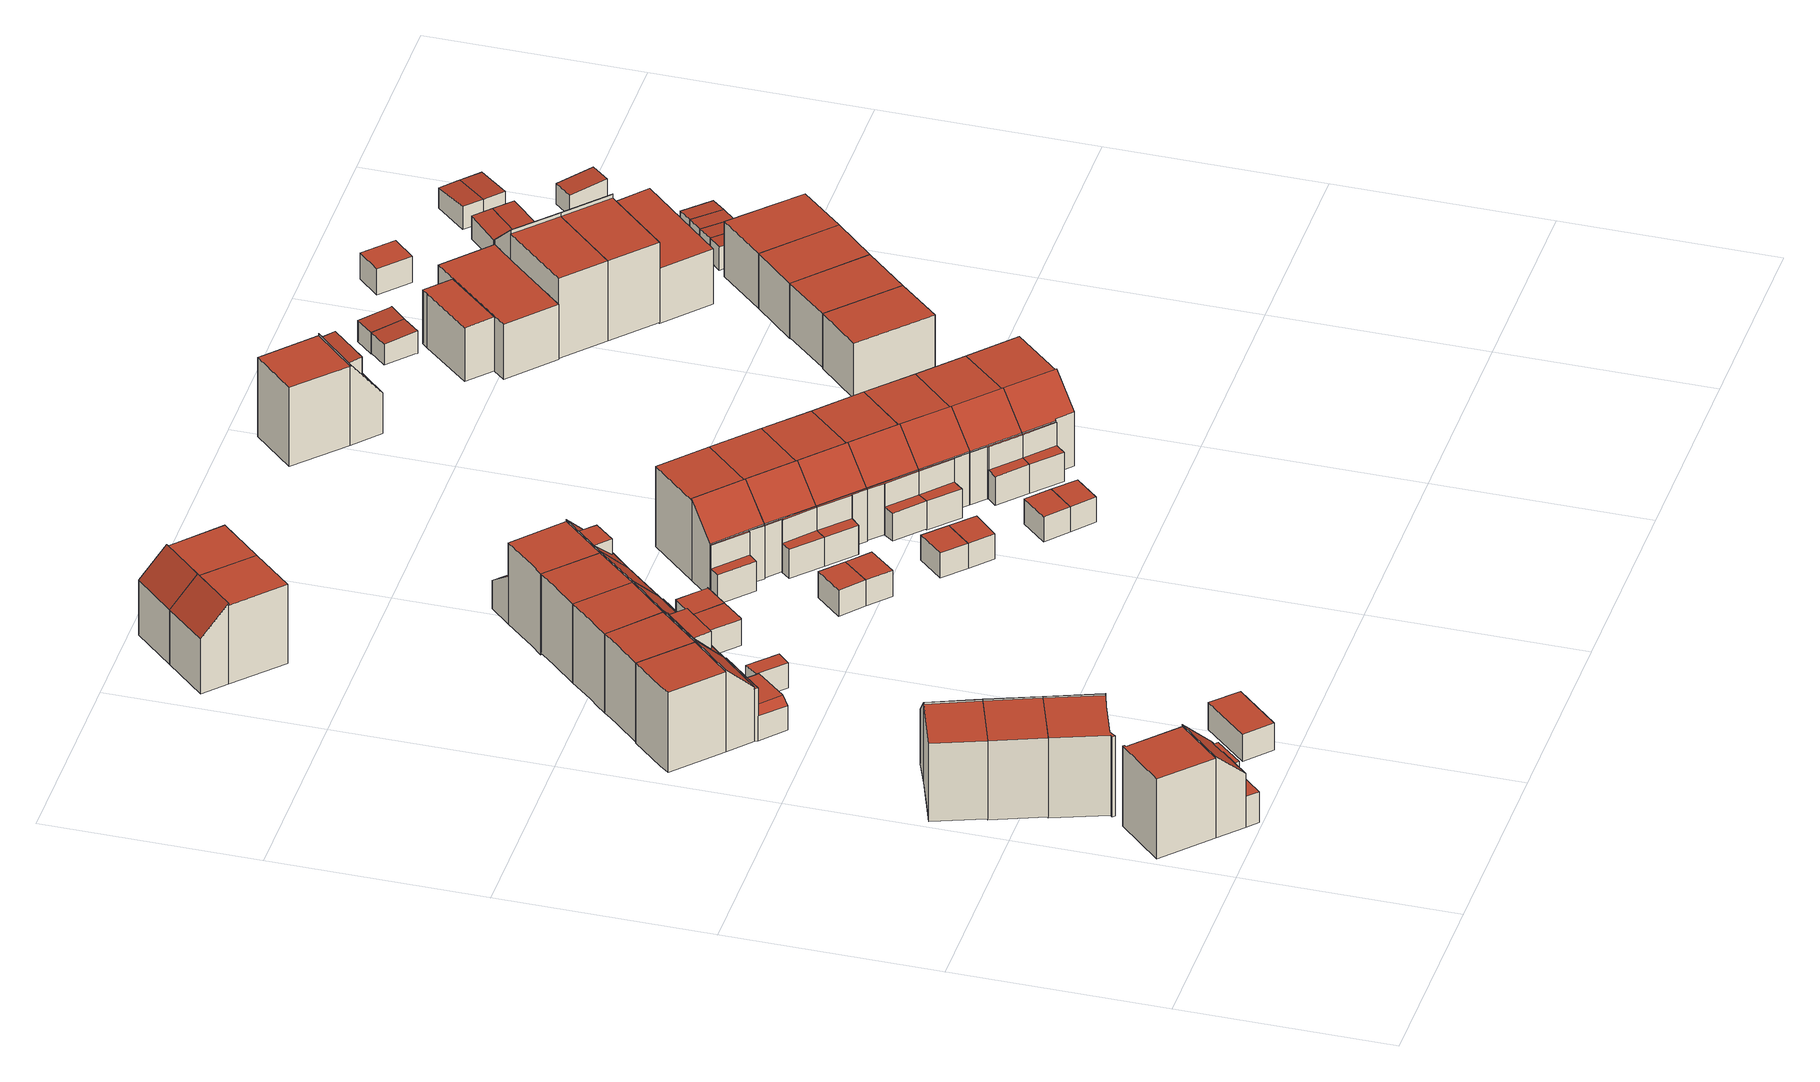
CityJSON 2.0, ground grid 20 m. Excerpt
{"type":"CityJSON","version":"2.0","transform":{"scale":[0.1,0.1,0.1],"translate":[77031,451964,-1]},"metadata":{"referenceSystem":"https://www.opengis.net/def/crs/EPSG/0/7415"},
"CityObjects":{
"building1":{"type":"Building","attributes":{"Volume":464.17,"Dakoppervlakte":84.56,"Muuroppervlakte":261.85,"Vloeroppervlakte":78.39,"hoogte_Z_max_in_m_NAP":8.1,"GEB_DOEL":"woonfunctie","dateOfConstruction":"1982-01-01","measuredHeight":8.5},"geometry":[{"type":"Solid","lod":"2","boundaries":[[[[0,1,2,3,4,5,6,7,8,9,10,11,12,13,14,15]],[[16,17,18,19,20,21]],[[22,23,24,25,26,27,28]],[[29,30,31,32,33,34,35,36]],[[37,38,39,40]],[[17,11,10,18]],[[18,10,9,19]],[[19,9,8,20]],[[20,8,7,21]],[[0,15,23,22]],[[23,15,14,24]],[[13,12,26,25]],[[29,21,7,6,39,30]],[[31,38,3,2,32]],[[32,2,1,33]],[[1,0,22,34,33]],[[38,37,4,3]],[[39,6,5,40]],[[40,5,4,37]],[[38,31,30,39]],[[22,28,35,34]],[[16,36,35,28,27]],[[16,27,26,12,11,17]],[[16,21,29,36]],[[25,24,14,13]]]],"semantics":{"surfaces":[{"type":"GroundSurface"},{"type":"RoofSurface"},{"type":"WallSurface"}],"values":[[0,1,1,1,1,2,2,2,2,2,2,2,2,2,2,2,2,2,2,2,2,2,2,2,2]]}}]},
"building2":{"type":"Building","attributes":{"Volume":354.55,"Dakoppervlakte":53.42,"Muuroppervlakte":213.81,"Vloeroppervlakte":47.68,"hoogte_Z_max_in_m_NAP":8.1,"GEB_DOEL":"woonfunctie","dateOfConstruction":"1982-01-01","measuredHeight":8.33},"geometry":[{"type":"Solid","lod":"2","boundaries":[[[[41,42,43,44,45,46,47,48,49,50,51,52]],[[53,54,55,56]],[[57,58,59,60,61,62]],[[63,64,65,66]],[[67,68,69,70]],[[52,55,54,41]],[[55,52,51,56]],[[53,56,51,50]],[[54,58,57,42,41]],[[44,43,62,61,67]],[[57,62,43,42]],[[63,66,46,45]],[[48,47,65,64]],[[65,47,46,66]],[[45,44,67,70,63]],[[64,69,68,49,48]],[[69,64,63,70]],[[60,68,67,61]],[[54,53,59,58]],[[49,68,60,59,53,50]]]],"semantics":{"surfaces":[{"type":"GroundSurface"},{"type":"RoofSurface"},{"type":"WallSurface"}],"values":[[0,1,1,1,1,2,2,2,2,2,2,2,2,2,2,2,2,2,2,2]]}}]},
"building3":{"type":"Building","attributes":{"Volume":362.82,"Dakoppervlakte":53.9,"Muuroppervlakte":216.91,"Vloeroppervlakte":48.13,"hoogte_Z_max_in_m_NAP":8.1,"GEB_DOEL":"woonfunctie","dateOfConstruction":"1982-01-01","measuredHeight":8.42},"geometry":[{"type":"Solid","lod":"2","boundaries":[[[[71,72,73,74,75,76,77,78,79,80,81,82]],[[83,53,56,84]],[[59,85,86,87,88,60]],[[89,65,64,90]],[[69,68,91,92]],[[53,73,72,56]],[[56,72,71,84]],[[71,82,83,84]],[[59,60,68,74,73,53]],[[86,81,80,87]],[[88,87,80,79,91]],[[89,90,78,77]],[[89,77,76,65]],[[64,65,76,75]],[[90,92,91,79,78]],[[75,74,68,69,64]],[[92,90,64,69]],[[88,91,68,60]],[[53,83,85,59]],[[82,81,86,85,83]]]],"semantics":{"surfaces":[{"type":"GroundSurface"},{"type":"RoofSurface"},{"type":"WallSurface"}],"values":[[0,1,1,1,1,2,2,2,2,2,2,2,2,2,2,2,2,2,2,2]]}}]},
"building4":{"type":"Building","attributes":{"Volume":382.64,"Dakoppervlakte":56.28,"Muuroppervlakte":229.97,"Vloeroppervlakte":50.25,"hoogte_Z_max_in_m_NAP":8.1,"GEB_DOEL":"woonfunctie","dateOfConstruction":"1982-01-01","measuredHeight":8.51},"geometry":[{"type":"Solid","lod":"2","boundaries":[[[[93,94,95,96,97,98,99,100,101,102,103,104,105,106,107,108]],[[109,110,111,112,113,114,83,84]],[[115,116,117,86,85,118]],[[119,120,121,122]],[[123,124,125,126]],[[114,113,97,96]],[[83,103,102,84]],[[84,102,101,109]],[[101,100,110,109]],[[100,99,111,110]],[[99,98,112,111]],[[116,124,106,105,117]],[[105,104,86,117]],[[104,103,83,85,86]],[[115,118,114,96,95,125]],[[93,119,122,94]],[[108,120,119,93]],[[121,120,108,107]],[[94,122,126,125,95]],[[107,106,124,123,121]],[[126,122,121,123]],[[115,125,124,116]],[[85,83,114,118]],[[97,113,112,98]]]],"semantics":{"surfaces":[{"type":"GroundSurface"},{"type":"RoofSurface"},{"type":"WallSurface"}],"values":[[0,1,1,1,1,2,2,2,2,2,2,2,2,2,2,2,2,2,2,2,2,2,2,2]]}}]},
"building5":{"type":"Building","attributes":{"Volume":4.23,"Dakoppervlakte":2.12,"Muuroppervlakte":12.81,"Vloeroppervlakte":2.12,"hoogte_Z_max_in_m_NAP":1.79,"GEB_DOEL":"onbekend","dateOfConstruction":"1982-01-01","measuredHeight":2},"geometry":[{"type":"Solid","lod":"2","boundaries":[[[[127,128,129,130]],[[131,132,133,134]],[[127,130,133,132]],[[130,129,134,133]],[[131,134,129,128]],[[127,132,131,128]]]],"semantics":{"surfaces":[{"type":"GroundSurface"},{"type":"RoofSurface"},{"type":"WallSurface"}],"values":[[0,1,2,2,2,2]]}}]},
"building6":{"type":"Building","attributes":{"Volume":4.71,"Dakoppervlakte":2.52,"Muuroppervlakte":12.67,"Vloeroppervlakte":2.52,"hoogte_Z_max_in_m_NAP":1.68,"GEB_DOEL":"onbekend","dateOfConstruction":"1982-01-01","measuredHeight":1.87},"geometry":[{"type":"Solid","lod":"2","boundaries":[[[[129,128,135,136]],[[137,138,139,140]],[[129,136,138,137]],[[136,135,139,138]],[[140,139,135,128]],[[129,137,140,128]]]],"semantics":{"surfaces":[{"type":"GroundSurface"},{"type":"RoofSurface"},{"type":"WallSurface"}],"values":[[0,1,2,2,2,2]]}}]},
"building7":{"type":"Building","attributes":{"Volume":49.43,"Dakoppervlakte":17.33,"Muuroppervlakte":49.31,"Vloeroppervlakte":17.33,"hoogte_Z_max_in_m_NAP":2.34,"GEB_DOEL":"onbekend","dateOfConstruction":"1982-01-01","measuredHeight":2.85},"geometry":[{"type":"Solid","lod":"2","boundaries":[[[[141,142,143,144]],[[145,146,147,148]],[[146,144,143,147]],[[147,143,142,148]],[[141,145,148,142]],[[145,141,144,146]]]],"semantics":{"surfaces":[{"type":"GroundSurface"},{"type":"RoofSurface"},{"type":"WallSurface"}],"values":[[0,1,2,2,2,2]]}}]},
"building8":{"type":"Building","attributes":{"Volume":399.84,"Dakoppervlakte":67.49,"Muuroppervlakte":226.76,"Vloeroppervlakte":60.34,"hoogte_Z_max_in_m_NAP":8.14,"GEB_DOEL":"woonfunctie","dateOfConstruction":"1982-01-01","measuredHeight":8.49},"geometry":[{"type":"Solid","lod":"2","boundaries":[[[[149,150,151,152,153,154,155,156,157,158,159,160,161]],[[162,163,164,165,166]],[[167,168,169,170]],[[171,172,173,174]],[[175,176,173,172]],[[171,174,177,178]],[[179,180,181,182,183]],[[151,150,166,165]],[[153,163,162,154]],[[163,153,152,151,165,164]],[[149,181,169,168,166,150]],[[177,161,160,178]],[[171,178,160,159,158,157,175,172]],[[156,176,175,157]],[[180,179,176,156,155]],[[182,181,149,161,177]],[[177,174,183,182]],[[183,174,173,176,179]],[[169,181,180,170]],[[166,168,167,162]],[[155,154,162,167,170,180]]]],"semantics":{"surfaces":[{"type":"GroundSurface"},{"type":"RoofSurface"},{"type":"WallSurface"}],"values":[[0,1,1,1,1,1,1,2,2,2,2,2,2,2,2,2,2,2,2,2,2]]}}]},
"building9":{"type":"Building","attributes":{"Volume":353.76,"Dakoppervlakte":39.9,"Muuroppervlakte":207.88,"Vloeroppervlakte":44.24,"hoogte_Z_max_in_m_NAP":8.14,"GEB_DOEL":"woonfunctie","dateOfConstruction":"1982-01-01","measuredHeight":8.44},"children":["building9-1"],"geometry":[{"type":"Solid","lod":"2","boundaries":[[[[184,185,186,187,188,189,190,191]],[[192,193,194,195,163,162]],[[167,170,196,197],[198,199,200,201]],[[193,186,185,184,191,163,195,194]],[[191,190,162,163]],[[188,187,192,197,196]],[[167,162,190,189,170]],[[196,170,189,188]],[[197,192,162,167]],[[186,193,192,187]],[[202,203,198,201]],[[202,200,199,203]],[[199,198,203]],[[202,201,200]]]],"semantics":{"surfaces":[{"type":"GroundSurface"},{"type":"RoofSurface"},{"type":"WallSurface"}],"values":[[0,1,1,2,2,2,2,2,2,2,1,2,2,2]]}}]},
"building9-1":{"type":"BuildingInstallation","attributes":{"relationToConstruction":"outside"},"parents":["building9"],"geometry":[{"type":"MultiSurface","lod":"2","boundaries":[[[202,203,198,201]],[[202,200,199,203]],[[199,198,203]],[[202,201,200]]],"semantics":{"surfaces":[{"type":"RoofSurface"},{"type":"WallSurface"}],"values":[0,1,1,1]}}]},
"building10":{"type":"Building","attributes":{"Volume":13.01,"Dakoppervlakte":4.96,"Muuroppervlakte":25.01,"Vloeroppervlakte":4.96,"hoogte_Z_max_in_m_NAP":2.33,"GEB_DOEL":"onbekend","dateOfConstruction":"1982-01-01","measuredHeight":2.62},"geometry":[{"type":"Solid","lod":"2","boundaries":[[[[204,205,206,207]],[[208,209,210,211]],[[204,207,211,210]],[[207,206,208,211]],[[208,206,205,209]],[[204,210,209,205]]]],"semantics":{"surfaces":[{"type":"GroundSurface"},{"type":"RoofSurface"},{"type":"WallSurface"}],"values":[[0,1,2,2,2,2]]}}]},
"building11":{"type":"Building","attributes":{"Volume":360.4,"Dakoppervlakte":52.11,"Muuroppervlakte":212.79,"Vloeroppervlakte":59.82,"hoogte_Z_max_in_m_NAP":8.14,"GEB_DOEL":"woonfunctie","dateOfConstruction":"1982-01-01","measuredHeight":8.47},"geometry":[{"type":"Solid","lod":"2","boundaries":[[[[188,187,186,212,213,214,215,216,217,218]],[[219,220,221,222,193,192]],[[223,197,196,224]],[[225,226,227,228]],[[186,187,192,193]],[[223,224,228,216,215,219]],[[188,225,196,197,192,187]],[[226,218,217,227]],[[228,227,217,216]],[[225,188,218,226]],[[224,196,225,228]],[[223,219,192,197]],[[214,220,219,215]],[[214,213,212,186,193,222,221,220]]]],"semantics":{"surfaces":[{"type":"GroundSurface"},{"type":"RoofSurface"},{"type":"WallSurface"}],"values":[[0,1,1,1,2,2,2,2,2,2,2,2,2,2]]}}]},
"building12":{"type":"Building","attributes":{"Volume":341.6,"Dakoppervlakte":48.71,"Muuroppervlakte":207.19,"Vloeroppervlakte":43.22,"hoogte_Z_max_in_m_NAP":8.11,"GEB_DOEL":"woonfunctie","dateOfConstruction":"1982-01-01","measuredHeight":8.44},"geometry":[{"type":"Solid","lod":"2","boundaries":[[[[229,230,231,232,233,234]],[[235,236,237,238]],[[239,240,241,242]],[[233,235,238,234]],[[235,233,232,236]],[[237,236,232,231]],[[239,237,231,230,240]],[[241,240,230,229]],[[229,234,238,242,241]],[[242,238,237,239]]]],"semantics":{"surfaces":[{"type":"GroundSurface"},{"type":"RoofSurface"},{"type":"WallSurface"}],"values":[[0,1,1,2,2,2,2,2,2,2]]}}]},
"building13":{"type":"Building","attributes":{"Volume":344.49,"Dakoppervlakte":49.83,"Muuroppervlakte":206.85,"Vloeroppervlakte":44.04,"hoogte_Z_max_in_m_NAP":8.14,"GEB_DOEL":"woonfunctie","dateOfConstruction":"1982-01-01","measuredHeight":8.41},"geometry":[{"type":"Solid","lod":"2","boundaries":[[[[243,244,245,246,216,215,214,247]],[[220,219,248,249,250,251]],[[252,223,224,253]],[[215,219,220,214]],[[249,248,245,244]],[[246,245,248,252,253]],[[215,216,224,223,219]],[[224,216,246,253]],[[223,252,248,219]],[[243,247,214,220,251,250,249,244]]]],"semantics":{"surfaces":[{"type":"GroundSurface"},{"type":"RoofSurface"},{"type":"WallSurface"}],"values":[[0,1,1,2,2,2,2,2,2,2]]}}]},
"building14":{"type":"Building","attributes":{"Volume":24.36,"Dakoppervlakte":8.84,"Muuroppervlakte":32.87,"Vloeroppervlakte":8.84,"hoogte_Z_max_in_m_NAP":2.32,"GEB_DOEL":"onbekend","dateOfConstruction":"1982-01-01","measuredHeight":2.76},"geometry":[{"type":"Solid","lod":"2","boundaries":[[[[254,255,256,257,258]],[[259,260,261,262,263]],[[258,257,259,263]],[[259,257,256,255,261,260]],[[261,255,254,262]],[[258,263,262,254]]]],"semantics":{"surfaces":[{"type":"GroundSurface"},{"type":"RoofSurface"},{"type":"WallSurface"}],"values":[[0,1,2,2,2,2]]}}]},
"building15":{"type":"Building","attributes":{"Volume":344.63,"Dakoppervlakte":49.18,"Muuroppervlakte":207.73,"Vloeroppervlakte":43.63,"hoogte_Z_max_in_m_NAP":8.1,"GEB_DOEL":"woonfunctie","dateOfConstruction":"1982-01-01","measuredHeight":8.43},"geometry":[{"type":"Solid","lod":"2","boundaries":[[[[264,232,231,230,265,266]],[[236,267,268,237]],[[240,239,269,270]],[[237,231,232,236]],[[232,264,267,236]],[[264,266,268,267]],[[270,265,230,240]],[[230,231,237,239,240]],[[269,268,266,265,270]],[[268,269,239,237]]]],"semantics":{"surfaces":[{"type":"GroundSurface"},{"type":"RoofSurface"},{"type":"WallSurface"}],"values":[[0,1,1,2,2,2,2,2,2,2]]}}]},
"building16":{"type":"Building","attributes":{"Volume":23.85,"Dakoppervlakte":8.67,"Muuroppervlakte":32.53,"Vloeroppervlakte":8.67,"hoogte_Z_max_in_m_NAP":2.32,"GEB_DOEL":"onbekend","dateOfConstruction":"1982-01-01","measuredHeight":2.75},"geometry":[{"type":"Solid","lod":"2","boundaries":[[[[258,271,272,273,254]],[[274,275,276,263,262]],[[274,273,272,271,276,275]],[[271,258,263,276]],[[263,258,254,262]],[[254,273,274,262]]]],"semantics":{"surfaces":[{"type":"GroundSurface"},{"type":"RoofSurface"},{"type":"WallSurface"}],"values":[[0,1,2,2,2,2]]}}]},
"building17":{"type":"Building","attributes":{"Volume":465.7,"Dakoppervlakte":76.86,"Muuroppervlakte":233.3,"Vloeroppervlakte":72.37,"hoogte_Z_max_in_m_NAP":8.14,"GEB_DOEL":"woonfunctie","dateOfConstruction":"1982-01-01","measuredHeight":8.59},"children":["building17-1"],"geometry":[{"type":"Solid","lod":"2","boundaries":[[[[277,278,279,280,281,282,283,284,285,286,287,288]],[[289,290,291,292,249,248]],[[293,294,252,253,295,296],[297,298,299,300]],[[301,302,303,304,305]],[[302,306,307,308,309,310]],[[279,278,253,252,248]],[[253,278,277,295]],[[285,284,303,302]],[[303,284,283,304]],[[308,288,287,309]],[[287,286,310,309]],[[286,285,302,310]],[[302,301,306]],[[293,307,306,301,305,289,294]],[[307,293,296,308]],[[290,289,305,304]],[[252,294,289,248]],[[280,279,248,249]],[[277,288,308,296,295]],[[283,282,281,280,249,292,291,290,304]],[[311,312,300,299]],[[311,298,297,312]],[[312,297,300]],[[299,298,311]]]],"semantics":{"surfaces":[{"type":"GroundSurface"},{"type":"RoofSurface"},{"type":"WallSurface"}],"values":[[0,1,1,1,1,2,2,2,2,2,2,2,2,2,2,2,2,2,2,2,1,2,2,2]]}}]},
"building17-1":{"type":"BuildingInstallation","attributes":{"relationToConstruction":"outside"},"parents":["building17"],"geometry":[{"type":"MultiSurface","lod":"2","boundaries":[[[311,312,300,299]],[[311,298,297,312]],[[312,297,300]],[[299,298,311]]],"semantics":{"surfaces":[{"type":"RoofSurface"},{"type":"WallSurface"}],"values":[0,1,1,1]}}]},
"building18":{"type":"Building","attributes":{"Volume":23.77,"Dakoppervlakte":8.72,"Muuroppervlakte":32.31,"Vloeroppervlakte":8.72,"hoogte_Z_max_in_m_NAP":2.33,"GEB_DOEL":"onbekend","dateOfConstruction":"1982-01-01","measuredHeight":2.73},"geometry":[{"type":"Solid","lod":"2","boundaries":[[[[313,314,315,316]],[[317,318,319,320]],[[315,314,320,319]],[[314,313,317,320]],[[316,318,317,313]],[[316,315,319,318]]]],"semantics":{"surfaces":[{"type":"GroundSurface"},{"type":"RoofSurface"},{"type":"WallSurface"}],"values":[[0,1,2,2,2,2]]}}]},
"building19":{"type":"Building","attributes":{"Volume":23.65,"Dakoppervlakte":8.72,"Muuroppervlakte":32.14,"Vloeroppervlakte":8.72,"hoogte_Z_max_in_m_NAP":2.33,"GEB_DOEL":"onbekend","dateOfConstruction":"1982-01-01","measuredHeight":2.71},"geometry":[{"type":"Solid","lod":"2","boundaries":[[[[321,313,316,322]],[[323,324,318,317]],[[316,318,324,322]],[[318,316,313,317]],[[321,323,317,313]],[[321,322,324,323]]]],"semantics":{"surfaces":[{"type":"GroundSurface"},{"type":"RoofSurface"},{"type":"WallSurface"}],"values":[[0,1,2,2,2,2]]}}]},
"building20":{"type":"Building","attributes":{"Volume":22.62,"Dakoppervlakte":8.51,"Muuroppervlakte":31.06,"Vloeroppervlakte":8.51,"hoogte_Z_max_in_m_NAP":2.33,"GEB_DOEL":"onbekend","dateOfConstruction":"1982-01-01","measuredHeight":2.66},"geometry":[{"type":"Solid","lod":"2","boundaries":[[[[325,326,327,328]],[[329,330,331,332]],[[325,328,331,330]],[[331,328,327,332]],[[326,329,332,327]],[[326,325,330,329]]]],"semantics":{"surfaces":[{"type":"GroundSurface"},{"type":"RoofSurface"},{"type":"WallSurface"}],"values":[[0,1,2,2,2,2]]}}]},
"building21":{"type":"Building","attributes":{"Volume":394.55,"Dakoppervlakte":59.41,"Muuroppervlakte":224.63,"Vloeroppervlakte":52.83,"hoogte_Z_max_in_m_NAP":8.14,"GEB_DOEL":"woonfunctie","dateOfConstruction":"1982-01-01","measuredHeight":8.52},"geometry":[{"type":"Solid","lod":"2","boundaries":[[[[333,334,335,336,337,338,339,340,341,342,343,344]],[[345,346,347,348]],[[349,350,351,352]],[[353,354,355,356]],[[357,358,359,360,361,362]],[[334,333,345,348]],[[347,346,336,335]],[[334,348,347,335]],[[349,352,362,337,336,346]],[[353,343,342,354]],[[341,355,354,342]],[[341,340,356,355]],[[338,337,362,361]],[[358,357,344,343,353]],[[359,356,340,339,360]],[[338,361,360,339]],[[353,356,359,358]],[[357,362,352,351]],[[346,345,350,349]],[[350,345,333,344,357,351]]]],"semantics":{"surfaces":[{"type":"GroundSurface"},{"type":"RoofSurface"},{"type":"WallSurface"}],"values":[[0,1,1,1,1,2,2,2,2,2,2,2,2,2,2,2,2,2,2,2]]}}]},
"building22":{"type":"Building","attributes":{"Volume":22.8,"Dakoppervlakte":8.51,"Muuroppervlakte":31.32,"Vloeroppervlakte":8.51,"hoogte_Z_max_in_m_NAP":2.33,"GEB_DOEL":"onbekend","dateOfConstruction":"1982-01-01","measuredHeight":2.68},"geometry":[{"type":"Solid","lod":"2","boundaries":[[[[327,363,364,328]],[[365,332,331,366]],[[327,328,331,332]],[[328,364,366,331]],[[365,366,364,363]],[[363,327,332,365]]]],"semantics":{"surfaces":[{"type":"GroundSurface"},{"type":"RoofSurface"},{"type":"WallSurface"}],"values":[[0,1,2,2,2,2]]}}]},
"building23":{"type":"Building","attributes":{"Volume":371.96,"Dakoppervlakte":56.2,"Muuroppervlakte":219.27,"Vloeroppervlakte":49.93,"hoogte_Z_max_in_m_NAP":8.14,"GEB_DOEL":"woonfunctie","dateOfConstruction":"1982-01-01","measuredHeight":8.47},"geometry":[{"type":"Solid","lod":"2","boundaries":[[[[367,368,369,370,371,372,373,374,375,376,377,378]],[[379,380,347,346]],[[349,352,381,382]],[[383,384,385,386]],[[361,387,388,389,390,362]],[[379,367,378,380]],[[378,377,347,380]],[[377,376,346,347]],[[375,362,352,349,346,376]],[[372,371,383,386]],[[370,384,383,371]],[[370,369,385,384]],[[375,374,361,362]],[[374,373,387,361]],[[373,372,386,388,387]],[[369,368,390,389,385]],[[386,385,389,388]],[[381,352,362,390]],[[382,379,346,349]],[[382,381,390,368,367,379]]]],"semantics":{"surfaces":[{"type":"GroundSurface"},{"type":"RoofSurface"},{"type":"WallSurface"}],"values":[[0,1,1,1,1,2,2,2,2,2,2,2,2,2,2,2,2,2,2,2]]}}]},
"building24":{"type":"Building","attributes":{"Volume":21.89,"Dakoppervlakte":8.25,"Muuroppervlakte":30.57,"Vloeroppervlakte":8.25,"hoogte_Z_max_in_m_NAP":2.33,"GEB_DOEL":"onbekend","dateOfConstruction":"1982-01-01","measuredHeight":2.65},"geometry":[{"type":"Solid","lod":"2","boundaries":[[[[391,392,393,394]],[[395,396,397,398]],[[397,396,391,394]],[[394,393,398,397]],[[398,393,392,395]],[[392,391,396,395]]]],"semantics":{"surfaces":[{"type":"GroundSurface"},{"type":"RoofSurface"},{"type":"WallSurface"}],"values":[[0,1,2,2,2,2]]}}]},
"building25":{"type":"Building","attributes":{"Volume":363.6,"Dakoppervlakte":54.99,"Muuroppervlakte":217.77,"Vloeroppervlakte":48.88,"hoogte_Z_max_in_m_NAP":8.14,"GEB_DOEL":"woonfunctie","dateOfConstruction":"1982-01-01","measuredHeight":8.48},"geometry":[{"type":"Solid","lod":"2","boundaries":[[[[378,399,400,401,402,403,404,405,370,369,368,367]],[[380,379,406,407]],[[381,408,409,382]],[[385,384,410,411]],[[412,413,414,415,390,389]],[[380,378,367,379]],[[400,399,407,406]],[[380,407,399,378]],[[368,390,381,382,379,367]],[[410,405,404,411]],[[369,370,384,385]],[[405,410,384,370]],[[390,368,369,385,389]],[[413,412,411,404,403]],[[414,413,403,402]],[[415,414,402,401]],[[411,412,389,385]],[[408,381,390,415]],[[382,409,406,379]],[[406,409,408,415,401,400]]]],"semantics":{"surfaces":[{"type":"GroundSurface"},{"type":"RoofSurface"},{"type":"WallSurface"}],"values":[[0,1,1,1,1,2,2,2,2,2,2,2,2,2,2,2,2,2,2,2]]}}]},
"building26":{"type":"Building","attributes":{"Volume":21.88,"Dakoppervlakte":8.24,"Muuroppervlakte":30.57,"Vloeroppervlakte":8.24,"hoogte_Z_max_in_m_NAP":2.33,"GEB_DOEL":"onbekend","dateOfConstruction":"1982-01-01","measuredHeight":2.65},"geometry":[{"type":"Solid","lod":"2","boundaries":[[[[416,417,393,392]],[[418,395,398,419]],[[393,417,419,398]],[[417,416,418,419]],[[392,395,418,416]],[[395,392,393,398]]]],"semantics":{"surfaces":[{"type":"GroundSurface"},{"type":"RoofSurface"},{"type":"WallSurface"}],"values":[[0,1,2,2,2,2]]}}]},
"building27":{"type":"Building","attributes":{"Volume":373.9,"Dakoppervlakte":57.21,"Muuroppervlakte":217.98,"Vloeroppervlakte":50.86,"hoogte_Z_max_in_m_NAP":8.14,"GEB_DOEL":"woonfunctie","dateOfConstruction":"1982-01-01","measuredHeight":8.38},"geometry":[{"type":"Solid","lod":"2","boundaries":[[[[420,421,422,423,424,425,426,427,428,429,430,431]],[[432,407,406,433]],[[408,434,435,409]],[[436,437,438,439]],[[414,440,441,442,443,415]],[[407,430,429,406]],[[420,431,432,433]],[[430,407,432,431]],[[429,428,415,408,409,406]],[[425,424,437,436]],[[424,423,438,437]],[[422,439,438,423]],[[428,427,414,415]],[[414,427,426,440]],[[426,425,436,441,440]],[[443,442,439,422,421]],[[436,439,442,441]],[[434,408,415,443]],[[435,433,406,409]],[[435,434,443,421,420,433]]]],"semantics":{"surfaces":[{"type":"GroundSurface"},{"type":"RoofSurface"},{"type":"WallSurface"}],"values":[[0,1,1,1,1,2,2,2,2,2,2,2,2,2,2,2,2,2,2,2]]}}]},
"building28":{"type":"Building","attributes":{"Volume":363.88,"Dakoppervlakte":55.59,"Muuroppervlakte":216.77,"Vloeroppervlakte":49.41,"hoogte_Z_max_in_m_NAP":8.14,"GEB_DOEL":"woonfunctie","dateOfConstruction":"1982-01-01","measuredHeight":8.42},"geometry":[{"type":"Solid","lod":"2","boundaries":[[[[444,445,446,447,448,449,450,451,452,453,454,455]],[[433,456,457,432]],[[434,458,459,435]],[[438,460,461,439]],[[443,442,462,463,464,465]],[[456,450,449,457]],[[448,432,457,449]],[[433,432,448,447]],[[451,450,456,459,458,465]],[[444,438,439,445]],[[455,460,438,444]],[[455,454,461,460]],[[464,452,451,465]],[[442,443,446,445,439]],[[462,461,454,453,463]],[[464,463,453,452]],[[461,462,442,439]],[[443,465,458,434]],[[456,433,435,459]],[[434,435,433,447,446,443]]]],"semantics":{"surfaces":[{"type":"GroundSurface"},{"type":"RoofSurface"},{"type":"WallSurface"}],"values":[[0,1,1,1,1,2,2,2,2,2,2,2,2,2,2,2,2,2,2,2]]}}]},
"building29":{"type":"Building","attributes":{"Volume":373.14,"Dakoppervlakte":56.41,"Muuroppervlakte":219.84,"Vloeroppervlakte":50.09,"hoogte_Z_max_in_m_NAP":8.14,"GEB_DOEL":"woonfunctie","dateOfConstruction":"1982-01-01","measuredHeight":8.49},"geometry":[{"type":"Solid","lod":"2","boundaries":[[[[466,467,468,469,470,471,452,451,450,449,472,473]],[[474,457,456,475]],[[476,459,458,477]],[[478,479,480,481]],[[482,465,464,483,484,485]],[[473,472,474,475]],[[474,472,449,457]],[[450,456,457,449]],[[466,473,475,476,477,482]],[[470,469,481,480]],[[469,468,478,481]],[[467,479,478,468]],[[485,479,467,466,482]],[[451,452,464,465]],[[452,471,483,464]],[[471,470,480,484,483]],[[479,485,484,480]],[[465,482,477,458]],[[475,456,459,476]],[[458,459,456,450,451,465]]]],"semantics":{"surfaces":[{"type":"GroundSurface"},{"type":"RoofSurface"},{"type":"WallSurface"}],"values":[[0,1,1,1,1,2,2,2,2,2,2,2,2,2,2,2,2,2,2,2]]}}]},
"building30":{"type":"Building","attributes":{"Volume":386.47,"Dakoppervlakte":58.23,"Muuroppervlakte":222.96,"Vloeroppervlakte":51.76,"hoogte_Z_max_in_m_NAP":8.14,"GEB_DOEL":"woonfunctie","dateOfConstruction":"1982-01-01","measuredHeight":8.47},"geometry":[{"type":"Solid","lod":"2","boundaries":[[[[486,487,488,489,490,468,467,466,473,472,491,492]],[[493,474,475,494]],[[477,495,496,497,498,476]],[[499,479,478,500]],[[501,502,482,485]],[[491,493,494,492]],[[491,472,474,493]],[[474,472,473,475]],[[477,476,475,473,466,482]],[[496,487,486,497]],[[486,492,494,498,497]],[[499,500,490,489]],[[479,467,468,478]],[[500,478,468,490]],[[466,467,479,485,482]],[[489,488,502,501,499]],[[479,499,501,485]],[[477,482,502,495]],[[476,498,494,475]],[[488,487,496,495,502]]]],"semantics":{"surfaces":[{"type":"GroundSurface"},{"type":"RoofSurface"},{"type":"WallSurface"}],"values":[[0,1,1,1,1,2,2,2,2,2,2,2,2,2,2,2,2,2,2,2]]}}]},
"building31":{"type":"Building","attributes":{"Volume":369.33,"Dakoppervlakte":49.54,"Muuroppervlakte":205.33,"Vloeroppervlakte":48.17,"hoogte_Z_max_in_m_NAP":8.14,"GEB_DOEL":"woonfunctie","dateOfConstruction":"1982-01-01","measuredHeight":8.44},"children":["building31-1"],"geometry":[{"type":"Solid","lod":"2","boundaries":[[[[503,504,505,506,507,508,509,510]],[[511,512,513,514]],[[515,516,517,518,519,520],[521,522,523,524]],[[514,513,510,509]],[[511,514,509,508]],[[503,510,513,515,520]],[[516,512,507,506,517]],[[518,517,506,505,504,503,520,519]],[[515,513,512,516]],[[508,507,512,511]],[[523,525,526,524]],[[525,522,521,526]],[[521,524,526]],[[525,523,522]]]],"semantics":{"surfaces":[{"type":"GroundSurface"},{"type":"RoofSurface"},{"type":"WallSurface"}],"values":[[0,1,1,2,2,2,2,2,2,2,1,2,2,2]]}}]},
"building31-1":{"type":"BuildingInstallation","attributes":{"relationToConstruction":"outside"},"parents":["building31"],"geometry":[{"type":"MultiSurface","lod":"2","boundaries":[[[523,525,526,524]],[[525,522,521,526]],[[521,524,526]],[[525,523,522]]],"semantics":{"surfaces":[{"type":"RoofSurface"},{"type":"WallSurface"}],"values":[0,1,1,1]}}]},
"building32":{"type":"Building","attributes":{"Volume":231.8,"Dakoppervlakte":41.14,"Muuroppervlakte":148.15,"Vloeroppervlakte":41.14,"hoogte_Z_max_in_m_NAP":5.37,"GEB_DOEL":"woonfunctie","dateOfConstruction":"1982-01-01","measuredHeight":5.63},"geometry":[{"type":"Solid","lod":"2","boundaries":[[[[527,528,529,530]],[[531,532,533,534]],[[527,530,534,533]],[[529,531,534,530]],[[531,529,528,532]],[[527,533,532,528]]]],"semantics":{"surfaces":[{"type":"GroundSurface"},{"type":"RoofSurface"},{"type":"WallSurface"}],"values":[[0,1,2,2,2,2]]}}]},
"building33":{"type":"Building","attributes":{"Volume":15.93,"Dakoppervlakte":7.02,"Muuroppervlakte":24.69,"Vloeroppervlakte":7,"hoogte_Z_max_in_m_NAP":2.15,"GEB_DOEL":"onbekend","dateOfConstruction":"1982-01-01","measuredHeight":2.39},"geometry":[{"type":"Solid","lod":"2","boundaries":[[[[535,536,537,538,539]],[[540,541,542,543,544]],[[536,535,541,540]],[[543,542,541,535,539,538]],[[543,538,537,544]],[[537,536,540,544]]]],"semantics":{"surfaces":[{"type":"GroundSurface"},{"type":"RoofSurface"},{"type":"WallSurface"}],"values":[[0,1,2,2,2,2]]}}]},
"building34":{"type":"Building","attributes":{"Volume":434.79,"Dakoppervlakte":77.39,"Muuroppervlakte":212.49,"Vloeroppervlakte":77.39,"hoogte_Z_max_in_m_NAP":5.39,"GEB_DOEL":"woonfunctie","dateOfConstruction":"1982-01-01","measuredHeight":5.64},"geometry":[{"type":"Solid","lod":"2","boundaries":[[[[545,546,547,548,549,550,551,552,553]],[[554,555,556,557,558]],[[559,560,561,562,563]],[[553,552,556,555]],[[552,551,557,556]],[[553,555,554,545]],[[548,547,562,561]],[[547,546,563,562]],[[550,549,560,559]],[[549,548,561,560]],[[554,558,557,551,550,559,563,546,545]]]],"semantics":{"surfaces":[{"type":"GroundSurface"},{"type":"RoofSurface"},{"type":"WallSurface"}],"values":[[0,1,1,2,2,2,2,2,2,2,2]]}}]},
"building35":{"type":"Building","attributes":{"Volume":232.83,"Dakoppervlakte":41.53,"Muuroppervlakte":147.78,"Vloeroppervlakte":41.53,"hoogte_Z_max_in_m_NAP":5.37,"GEB_DOEL":"woonfunctie","dateOfConstruction":"1982-01-01","measuredHeight":5.61},"geometry":[{"type":"Solid","lod":"2","boundaries":[[[[564,565,566,567]],[[531,534,568,569]],[[564,567,534,531]],[[567,566,568,534]],[[565,569,568,566]],[[565,564,531,569]]]],"semantics":{"surfaces":[{"type":"GroundSurface"},{"type":"RoofSurface"},{"type":"WallSurface"}],"values":[[0,1,2,2,2,2]]}}]},
"building36":{"type":"Building","attributes":{"Volume":16.12,"Dakoppervlakte":7.02,"Muuroppervlakte":24.98,"Vloeroppervlakte":7,"hoogte_Z_max_in_m_NAP":2.15,"GEB_DOEL":"onbekend","dateOfConstruction":"1982-01-01","measuredHeight":2.42},"geometry":[{"type":"Solid","lod":"2","boundaries":[[[[570,571,572,573,574]],[[575,576,577,540,544]],[[575,544,574,573]],[[575,573,572,571,577,576]],[[571,570,540,577]],[[570,574,544,540]]]],"semantics":{"surfaces":[{"type":"GroundSurface"},{"type":"RoofSurface"},{"type":"WallSurface"}],"values":[[0,1,2,2,2,2]]}}]},
"building37":{"type":"Building","attributes":{"Volume":415.97,"Dakoppervlakte":56.43,"Muuroppervlakte":241.63,"Vloeroppervlakte":51.12,"hoogte_Z_max_in_m_NAP":8.51,"GEB_DOEL":"woonfunctie","dateOfConstruction":"1982-01-01","measuredHeight":8.75},"geometry":[{"type":"Solid","lod":"2","boundaries":[[[[578,579,580,581,582,583]],[[584,585,586,587]],[[588,589,590,591]],[[587,586,583,582]],[[581,584,587,582]],[[584,581,580,585]],[[590,589,585,580,579]],[[591,590,579,578]],[[586,588,591,578,583]],[[589,588,586,585]]]],"semantics":{"surfaces":[{"type":"GroundSurface"},{"type":"RoofSurface"},{"type":"WallSurface"}],"values":[[0,1,1,2,2,2,2,2,2,2]]}}]},
"building38":{"type":"Building","attributes":{"Volume":230.36,"Dakoppervlakte":40.93,"Muuroppervlakte":147.49,"Vloeroppervlakte":40.93,"hoogte_Z_max_in_m_NAP":5.37,"GEB_DOEL":"woonfunctie","dateOfConstruction":"1982-01-01","measuredHeight":5.63},"geometry":[{"type":"Solid","lod":"2","boundaries":[[[[592,593,594,595]],[[569,568,596,597]],[[592,595,569,597]],[[569,595,594,568]],[[568,594,593,596]],[[593,592,597,596]]]],"semantics":{"surfaces":[{"type":"GroundSurface"},{"type":"RoofSurface"},{"type":"WallSurface"}],"values":[[0,1,2,2,2,2]]}}]},
"building39":{"type":"Building","attributes":{"Volume":430.95,"Dakoppervlakte":58.57,"Muuroppervlakte":243.83,"Vloeroppervlakte":53.06,"hoogte_Z_max_in_m_NAP":8.51,"GEB_DOEL":"woonfunctie","dateOfConstruction":"1982-01-01","measuredHeight":8.74},"geometry":[{"type":"Solid","lod":"2","boundaries":[[[[598,599,600,581,580,579]],[[585,584,601,602]],[[603,604,590,589]],[[600,599,602,601]],[[584,585,580,581]],[[600,601,584,581]],[[603,602,599,598,604]],[[598,579,590,604]],[[589,590,579,580,585]],[[585,602,603,589]]]],"semantics":{"surfaces":[{"type":"GroundSurface"},{"type":"RoofSurface"},{"type":"WallSurface"}],"values":[[0,1,1,2,2,2,2,2,2,2]]}}]},
"building40":{"type":"Building","attributes":{"Volume":313.29,"Dakoppervlakte":55.5,"Muuroppervlakte":177.53,"Vloeroppervlakte":55.5,"hoogte_Z_max_in_m_NAP":5.36,"GEB_DOEL":"woonfunctie","dateOfConstruction":"1982-01-01","measuredHeight":5.64},"geometry":[{"type":"Solid","lod":"2","boundaries":[[[[605,606,607,608,609]],[[610,611,612,613,614]],[[607,606,612,611]],[[606,605,613,612]],[[605,609,614,613]],[[607,611,610,614,609,608]]]],"semantics":{"surfaces":[{"type":"GroundSurface"},{"type":"RoofSurface"},{"type":"WallSurface"}],"values":[[0,1,2,2,2,2]]}}]},
"building41":{"type":"Building","attributes":{"Volume":245.77,"Dakoppervlakte":42.98,"Muuroppervlakte":152.78,"Vloeroppervlakte":42.98,"hoogte_Z_max_in_m_NAP":5.37,"GEB_DOEL":"woonfunctie","dateOfConstruction":"1982-01-01","measuredHeight":5.72},"geometry":[{"type":"Solid","lod":"2","boundaries":[[[[592,615,616,593]],[[596,617,618,597]],[[592,593,596,597]],[[593,616,617,596]],[[615,618,617,616]],[[615,592,597,618]]]],"semantics":{"surfaces":[{"type":"GroundSurface"},{"type":"RoofSurface"},{"type":"WallSurface"}],"values":[[0,1,2,2,2,2]]}}]},
"building42":{"type":"Building","attributes":{"Volume":25.78,"Dakoppervlakte":9.7,"Muuroppervlakte":33.37,"Vloeroppervlakte":9.7,"hoogte_Z_max_in_m_NAP":2.38,"GEB_DOEL":"onbekend","dateOfConstruction":"1982-01-01","measuredHeight":2.66},"geometry":[{"type":"Solid","lod":"2","boundaries":[[[[619,620,621,622]],[[623,624,625,626]],[[619,622,624,623]],[[622,621,625,624]],[[625,621,620,626]],[[619,623,626,620]]]],"semantics":{"surfaces":[{"type":"GroundSurface"},{"type":"RoofSurface"},{"type":"WallSurface"}],"values":[[0,1,2,2,2,2]]}}]},
"building43":{"type":"Building","attributes":{"Volume":12.09,"Dakoppervlakte":5.31,"Muuroppervlakte":22.56,"Vloeroppervlakte":5.29,"hoogte_Z_max_in_m_NAP":2.03,"GEB_DOEL":"onbekend","dateOfConstruction":"1982-01-01","measuredHeight":2.41},"geometry":[{"type":"Solid","lod":"2","boundaries":[[[[627,628,629,630]],[[631,632,633,634]],[[627,630,632,631]],[[630,629,633,632]],[[628,634,633,629]],[[627,631,634,628]]]],"semantics":{"surfaces":[{"type":"GroundSurface"},{"type":"RoofSurface"},{"type":"WallSurface"}],"values":[[0,1,2,2,2,2]]}}]},
"building44":{"type":"Building","attributes":{"Volume":12.08,"Dakoppervlakte":5.31,"Muuroppervlakte":22.54,"Vloeroppervlakte":5.29,"hoogte_Z_max_in_m_NAP":2.03,"GEB_DOEL":"onbekend","dateOfConstruction":"1982-01-01","measuredHeight":2.41},"geometry":[{"type":"Solid","lod":"2","boundaries":[[[[628,627,635,636]],[[634,637,638,631]],[[637,634,628,636]],[[636,635,638,637]],[[638,635,627,631]],[[634,631,627,628]]]],"semantics":{"surfaces":[{"type":"GroundSurface"},{"type":"RoofSurface"},{"type":"WallSurface"}],"values":[[0,1,2,2,2,2]]}}]},
"building45":{"type":"Building","attributes":{"Volume":18.84,"Dakoppervlakte":8.14,"Muuroppervlakte":27.47,"Vloeroppervlakte":8.13,"hoogte_Z_max_in_m_NAP":2.11,"GEB_DOEL":"onbekend","dateOfConstruction":"1982-01-01","measuredHeight":2.4},"geometry":[{"type":"Solid","lod":"2","boundaries":[[[[639,640,641,642]],[[643,644,645,646]],[[643,639,642,644]],[[642,641,645,644]],[[641,640,646,645]],[[640,639,643,646]]]],"semantics":{"surfaces":[{"type":"GroundSurface"},{"type":"RoofSurface"},{"type":"WallSurface"}],"values":[[0,1,2,2,2,2]]}}]},
"building46":{"type":"Building","attributes":{"Volume":11.9,"Dakoppervlakte":5.31,"Muuroppervlakte":22.21,"Vloeroppervlakte":5.29,"hoogte_Z_max_in_m_NAP":2.03,"GEB_DOEL":"onbekend","dateOfConstruction":"1982-01-01","measuredHeight":2.37},"geometry":[{"type":"Solid","lod":"2","boundaries":[[[[647,648,649,650]],[[637,651,652,638]],[[647,650,637,638]],[[651,637,650,649]],[[648,652,651,649]],[[648,647,638,652]]]],"semantics":{"surfaces":[{"type":"GroundSurface"},{"type":"RoofSurface"},{"type":"WallSurface"}],"values":[[0,1,2,2,2,2]]}}]},
"building47":{"type":"Building","attributes":{"Volume":18.86,"Dakoppervlakte":8.14,"Muuroppervlakte":27.5,"Vloeroppervlakte":8.13,"hoogte_Z_max_in_m_NAP":2.11,"GEB_DOEL":"onbekend","dateOfConstruction":"1982-01-01","measuredHeight":2.41},"geometry":[{"type":"Solid","lod":"2","boundaries":[[[[642,653,654,639]],[[644,643,655,656]],[[642,639,643,644]],[[639,654,655,643]],[[655,654,653,656]],[[653,642,644,656]]]],"semantics":{"surfaces":[{"type":"GroundSurface"},{"type":"RoofSurface"},{"type":"WallSurface"}],"values":[[0,1,2,2,2,2]]}}]},
"building48":{"type":"Building","attributes":{"Volume":11.57,"Dakoppervlakte":5.31,"Muuroppervlakte":21.58,"Vloeroppervlakte":5.29,"hoogte_Z_max_in_m_NAP":2.03,"GEB_DOEL":"onbekend","dateOfConstruction":"1982-01-01","measuredHeight":2.31},"geometry":[{"type":"Solid","lod":"2","boundaries":[[[[648,657,658,649]],[[651,659,660,652]],[[648,649,651,652]],[[659,651,649,658]],[[657,660,659,658]],[[657,648,652,660]]]],"semantics":{"surfaces":[{"type":"GroundSurface"},{"type":"RoofSurface"},{"type":"WallSurface"}],"values":[[0,1,2,2,2,2]]}}]},
"building49":{"type":"Building","attributes":{"Volume":18.24,"Dakoppervlakte":8.12,"Muuroppervlakte":26.71,"Vloeroppervlakte":8.09,"hoogte_Z_max_in_m_NAP":2.13,"GEB_DOEL":"onbekend","dateOfConstruction":"1982-01-01","measuredHeight":2.43},"geometry":[{"type":"Solid","lod":"2","boundaries":[[[[661,662,663,664,665]],[[666,667,668,669,670]],[[665,664,666,670]],[[666,664,663,662,668,667]],[[661,669,668,662]],[[661,665,670,669]]]],"semantics":{"surfaces":[{"type":"GroundSurface"},{"type":"RoofSurface"},{"type":"WallSurface"}],"values":[[0,1,2,2,2,2]]}}]},
"building50":{"type":"Building","attributes":{"Volume":17.81,"Dakoppervlakte":8.12,"Muuroppervlakte":26.07,"Vloeroppervlakte":8.09,"hoogte_Z_max_in_m_NAP":2.13,"GEB_DOEL":"onbekend","dateOfConstruction":"1982-01-01","measuredHeight":2.37},"geometry":[{"type":"Solid","lod":"2","boundaries":[[[[671,672,673,674]],[[675,666,670,676]],[[671,674,676,670]],[[674,673,675,676]],[[672,666,675,673]],[[666,672,671,670]]]],"semantics":{"surfaces":[{"type":"GroundSurface"},{"type":"RoofSurface"},{"type":"WallSurface"}],"values":[[0,1,2,2,2,2]]}}]},
"building51":{"type":"Building","attributes":{"Volume":18.58,"Dakoppervlakte":8.1,"Muuroppervlakte":27.15,"Vloeroppervlakte":8.08,"hoogte_Z_max_in_m_NAP":2.09,"GEB_DOEL":"onbekend","dateOfConstruction":"1982-01-01","measuredHeight":2.42},"geometry":[{"type":"Solid","lod":"2","boundaries":[[[[677,678,679,680]],[[681,682,683,684]],[[677,680,682,681]],[[683,682,680,679]],[[683,679,678,684]],[[678,677,681,684]]]],"semantics":{"surfaces":[{"type":"GroundSurface"},{"type":"RoofSurface"},{"type":"WallSurface"}],"values":[[0,1,2,2,2,2]]}}]}
},
"vertices":[
[107,50,6],[106,52,6],[95,40,6],[97,39,6],[106,29,6],[82,3,6],[72,12,6],[50,32,6],[7,72,6],[46,113,6],[47,112,6],[46,110,6],[67,90,6],[88,113,6],[149,58,6],[127,33,6],[87,72,89],[46,110,89],[47,112,89],[46,113,89],[7,72,89],[50,32,89],[107,50,33],[127,33,33],[149,58,33],[88,113,33],[67,90,33],[87,72,33],[109,52,33],[50,32,91],[72,12,62],[97,39,62],[95,40,64],[106,52,64],[107,50,62],[109,52,62],[87,72,91],[106,29,38],[97,39,38],[72,12,38],[82,3,38],
[59,292,8],[84,302,8],[89,287,8],[93,288,8],[94,288,8],[102,292,8],[114,259,8],[106,256,8],[105,255,8],[77,245,8],[22,225,8],[5,272,8],[77,245,89],[59,292,89],[5,272,89],[22,225,89],[84,302,65],[59,292,91],[77,245,91],[105,255,62],[93,288,62],[89,287,66],[94,288,37],[106,256,37],[114,259,37],[102,292,37],[93,288,61],[105,255,61],[106,256,61],[94,288,61],
[40,177,7],[22,225,7],[77,245,7],[105,255,7],[106,256,7],[114,259,7],[126,226,7],[119,223,7],[117,222,7],[114,221,7],[119,206,7],[95,197,7],[95,197,89],[40,177,89],[95,197,91],[119,206,66],[114,221,65],[117,222,62],[126,226,37],[119,223,37],[117,222,61],[119,223,61],
[151,160,6],[143,157,6],[141,157,6],[113,147,6],[98,142,6],[63,129,6],[58,123,6],[56,125,6],[58,127,6],[40,177,6],[95,197,6],[119,206,6],[124,190,6],[128,192,6],[130,192,6],[137,195,6],[58,127,89],[56,125,89],[58,123,89],[63,129,89],[98,142,89],[113,147,89],[141,157,62],[128,192,62],[124,190,66],[113,147,91],[151,160,37],[137,195,37],[130,192,37],[143,157,37],[130,192,61],[128,192,61],[141,157,61],[143,157,61],
[134,276,8],[137,267,8],[116,259,8],[113,268,8],[137,267,28],[134,276,28],[113,268,28],[116,259,28],
[141,257,8],[120,249,8],[116,259,27],[120,249,27],[141,257,27],[137,267,27],
[189,20,5],[166,41,5],[203,82,5],[226,60,5],[189,20,33],[226,60,33],[203,82,33],[166,41,33],
[80,447,6],[59,466,6],[17,505,6],[24,514,6],[51,543,6],[94,503,6],[114,484,6],[117,482,6],[138,462,6],[134,458,6],[109,430,6],[104,424,6],[82,444,6],[94,503,89],[51,543,89],[24,514,89],[17,505,89],[59,466,89],[94,503,91],[59,466,91],[80,447,63],[114,484,64],[109,430,38],[134,458,38],[113,477,38],[87,450,38],[138,462,32],[117,482,32],[82,444,32],[104,424,31],[117,482,61],[114,484,61],[80,447,61],[82,444,61],[87,450,61],
[71,564,7],[79,573,7],[85,580,7],[129,541,7],[149,522,7],[114,484,7],[94,503,7],[51,543,7],[129,541,89],[85,580,89],[79,573,89],[71,564,89],[149,522,64],[129,541,91],[127,535,89],[140,523,71],[113,494,71],[100,506,89],[113,494,89],[140,523,89],
[149,474,7],[173,451,7],[162,440,7],[139,462,7],[162,440,33],[173,451,33],[149,474,33],[139,462,33],
[93,589,7],[101,597,7],[120,618,7],[164,578,7],[184,560,7],[186,557,7],[152,520,7],[164,578,89],[120,618,89],[101,597,89],[93,589,89],[164,578,91],[184,560,64],[149,522,61],[152,520,61],[186,557,61],[184,560,61],
[19,917,7],[53,954,7],[73,935,7],[116,895,7],[82,858,7],[39,898,7],[82,858,89],[116,895,89],[73,935,89],[39,898,89],[73,935,91],[53,954,64],[19,917,64],[39,898,91],
[148,648,7],[155,656,7],[198,616,7],[218,597,7],[140,639,7],[198,616,89],[155,656,89],[148,648,89],[140,639,89],[198,616,91],[218,597,64],
[232,516,6],[214,496,6],[213,496,6],[190,517,6],[208,538,6],[190,517,33],[213,496,33],[214,496,33],[232,516,33],[208,538,33],
[151,933,7],[88,991,7],[108,972,7],[151,933,89],[108,972,89],[108,972,91],[88,991,64],
[226,557,6],[249,536,6],[250,536,6],[250,536,33],[249,536,33],[226,557,33],
[253,634,5],[218,597,5],[198,616,5],[155,656,5],[166,667,5],[171,673,5],[191,695,5],[209,714,5],[252,674,5],[282,646,5],[263,625,5],[255,632,5],[235,656,89],[191,695,89],[171,673,89],[166,667,89],[258,635,60],[235,656,91],[253,634,64],[255,632,60],[238,630,72],[222,612,72],[209,624,88],[226,642,88],[235,655,54],[252,674,34],[209,714,34],[191,695,54],[235,656,54],[235,655,34],[258,635,34],[255,632,34],[263,625,34],[282,646,34],[222,612,88],[238,630,88],
[297,410,6],[276,428,6],[298,452,6],[318,434,6],[297,410,33],[318,434,33],[298,452,33],[276,428,33],
[317,392,6],[338,416,6],[317,392,33],[338,416,33],
[352,360,7],[373,383,7],[393,364,7],[372,341,7],[373,383,33],[352,360,33],[372,341,33],[393,364,33],
[293,562,6],[333,605,6],[373,569,6],[333,526,6],[313,504,6],[312,503,6],[301,514,6],[300,513,6],[293,505,6],[265,531,6],[272,539,6],[273,540,6],[293,562,89],[333,526,89],[373,569,89],[333,605,89],[333,526,91],[293,562,91],[273,540,62],[313,504,62],[272,539,37],[265,531,37],[293,505,37],[300,513,37],[273,540,61],[272,539,61],[300,513,61],[301,514,61],[312,503,61],[313,504,61],
[413,345,7],[392,323,7],[413,345,33],[392,323,33],
[371,491,7],[351,469,7],[350,468,7],[342,459,7],[317,483,7],[324,491,7],[325,491,7],[312,503,7],[313,504,7],[333,526,7],[373,569,7],[411,534,7],[371,491,89],[411,534,89],[351,469,62],[371,491,91],[317,483,37],[342,459,37],[350,468,37],[324,491,37],[325,491,61],[324,491,61],[350,468,61],[351,469,61],
[448,313,7],[468,295,7],[447,272,7],[427,290,7],[468,295,33],[448,313,33],[427,290,33],[447,272,33],
[447,500,7],[408,457,7],[388,435,7],[387,434,7],[376,445,7],[375,444,7],[367,436,7],[408,457,89],[447,500,89],[388,435,62],[408,457,91],[367,436,37],[375,444,37],[375,444,61],[376,445,61],[387,434,61],[388,435,61],
[487,277,7],[467,255,7],[487,277,33],[467,255,33],
[446,422,8],[426,400,8],[424,399,8],[417,390,8],[392,413,8],[399,422,8],[400,422,8],[387,434,8],[388,435,8],[408,457,8],[447,500,8],[486,465,8],[486,465,89],[446,422,89],[426,400,62],[446,422,91],[399,422,37],[392,413,37],[417,390,37],[424,399,37],[400,422,61],[399,422,61],[424,399,61],[426,400,61],
[417,390,7],[424,399,7],[426,400,7],[446,422,7],[486,465,7],[523,430,7],[483,387,7],[463,365,7],[462,365,7],[451,376,7],[450,375,7],[442,366,7],[483,387,89],[523,430,89],[463,365,62],[483,387,91],[442,366,37],[450,375,37],[450,375,61],[451,376,61],[462,365,61],[463,365,61],
[501,330,7],[500,329,7],[492,321,7],[467,344,7],[475,352,7],[475,353,7],[560,396,7],[521,352,7],[560,396,89],[521,352,89],[521,352,91],[501,330,62],[492,321,37],[500,329,37],[475,352,37],[467,344,37],[501,330,61],[475,353,61],[475,352,61],[500,329,61],
[541,295,7],[527,308,7],[526,307,7],[525,306,7],[517,297,7],[600,360,7],[560,316,7],[600,360,89],[560,316,89],[526,307,62],[527,308,63],[541,295,63],[560,316,91],[525,306,37],[517,297,37],[525,306,61],[526,307,61],
[464,910,7],[461,907,7],[430,874,7],[428,872,7],[404,894,7],[360,935,7],[395,973,7],[440,932,7],[360,935,89],[404,894,89],[440,932,89],[395,973,89],[440,932,91],[404,894,91],[428,872,49],[430,874,49],[461,907,49],[464,910,49],[450,920,70],[420,888,70],[410,897,88],[440,929,88],[420,888,89],[450,920,89],
[645,447,7],[586,502,7],[621,539,7],[679,485,7],[621,539,64],[586,502,64],[645,447,64],[679,485,64],
[524,898,8],[538,913,8],[562,891,8],[548,875,8],[547,876,8],[538,913,29],[524,898,29],[547,876,31],[548,875,31],[562,891,31],
[532,795,7],[542,806,7],[520,826,7],[559,870,7],[564,875,7],[586,855,7],[601,872,7],[643,834,7],[573,758,7],[532,795,64],[573,758,64],[643,834,64],[601,872,64],[542,806,64],[586,855,63],[564,875,63],[559,870,63],[520,826,63],[542,806,63],
[621,539,8],[656,578,8],[715,524,8],[679,485,8],[715,524,64],[656,578,64],
[538,913,7],[552,929,7],[575,907,7],[577,906,7],[562,891,7],[577,906,31],[575,907,31],[552,929,29],
[643,834,8],[679,800,8],[661,781,8],[609,725,8],[573,758,8],[625,815,8],[609,725,91],[661,781,91],[625,815,91],[573,758,91],[625,815,95],[661,781,95],[679,800,69],[643,834,69],
[691,615,7],[750,561,7],[715,524,7],[656,578,7],[750,561,64],[691,615,64],
[717,765,8],[699,746,8],[647,690,8],[647,690,91],[699,746,91],[699,746,95],[717,765,69],
[758,730,7],[687,654,7],[647,690,7],[703,750,7],[717,765,7],[703,750,64],[647,690,64],[687,654,64],[758,730,64],[717,765,64],
[728,656,7],[786,601,7],[786,601,64],[728,656,64],
[641,952,7],[667,928,7],[648,908,7],[622,932,7],[641,952,34],[622,932,34],[648,908,34],[667,928,34],
[748,674,6],[772,652,6],[762,640,6],[737,663,6],[748,674,30],[737,663,30],[762,640,28],[772,652,28],
[758,686,6],[783,663,6],[783,663,28],[758,686,30],
[712,835,7],[697,850,7],[723,877,7],[738,863,7],[712,835,29],[738,863,31],[723,877,31],[697,850,29],
[758,686,7],[769,698,7],[794,675,7],[783,663,7],[794,675,28],[769,698,30],
[754,848,7],[728,820,7],[728,820,29],[754,848,31],
[779,709,7],[804,687,7],[804,687,28],[779,709,30],
[734,888,7],[759,916,7],[774,903,7],[775,902,7],[749,874,7],[775,902,28],[774,903,28],[759,916,28],[734,888,31],[749,874,31],
[749,874,8],[775,902,8],[791,887,8],[765,859,8],[791,887,28],[765,859,31],
[792,822,7],[820,797,7],[806,781,7],[778,806,7],[792,822,28],[778,806,28],[806,781,31],[820,797,31]
]}
